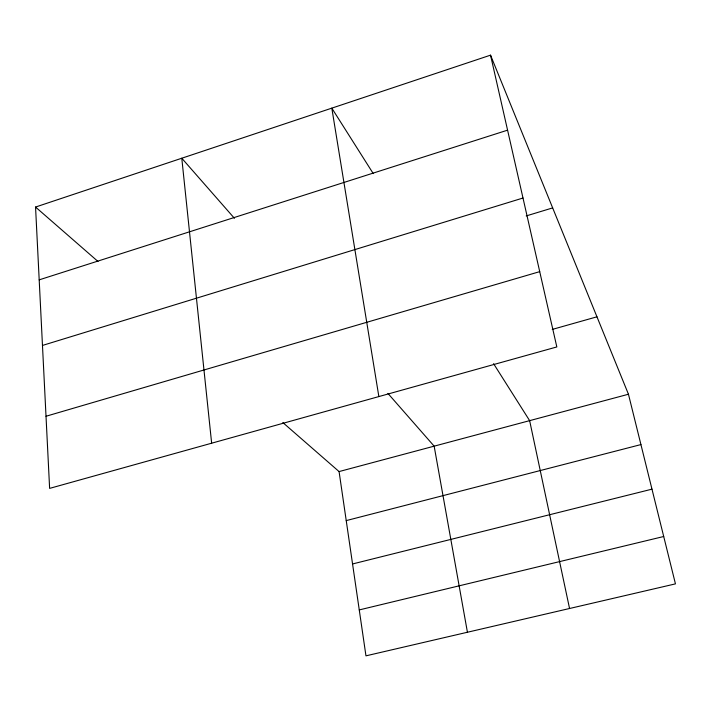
<?xml version="1.0" encoding="UTF-8"?>
<svg xmlns="http://www.w3.org/2000/svg" width="711" height="711" viewBox="0 0 711 711"><rect width="100%" height="100%" fill="white"/><g stroke="black" fill="none" stroke-linecap="round" stroke-linejoin="round"><path stroke-width="1.07" d="M490.537 55.156L556.829 346.941L49.619 488.386L35.55 207.052L490.537 55.156L628.453 394.241L675.45 583.873L365.961 655.844L339.076 471.571L282.836 422.556M39.194 279.85L507.574 130.157M42.473 345.439L522.994 198.022M526.202 215.931L552.66 207.905M46.011 416.255L539.72 271.638M552.234 329.433L596.956 316.813M339.076 471.571L628.453 394.241M346.23 520.603L640.931 444.579M352.558 563.956L651.978 489.159M359.259 609.922L663.71 536.503M35.55 207.052L98.011 261.488M234.434 218.304L181.785 158.233L211.647 443.202M387.913 393.405L434.154 446.161L467.429 632.248M373.257 173.608L331.815 108.143L378.856 396.569M493.576 363.677L529.642 420.645L569.555 608.5"/></g></svg>
